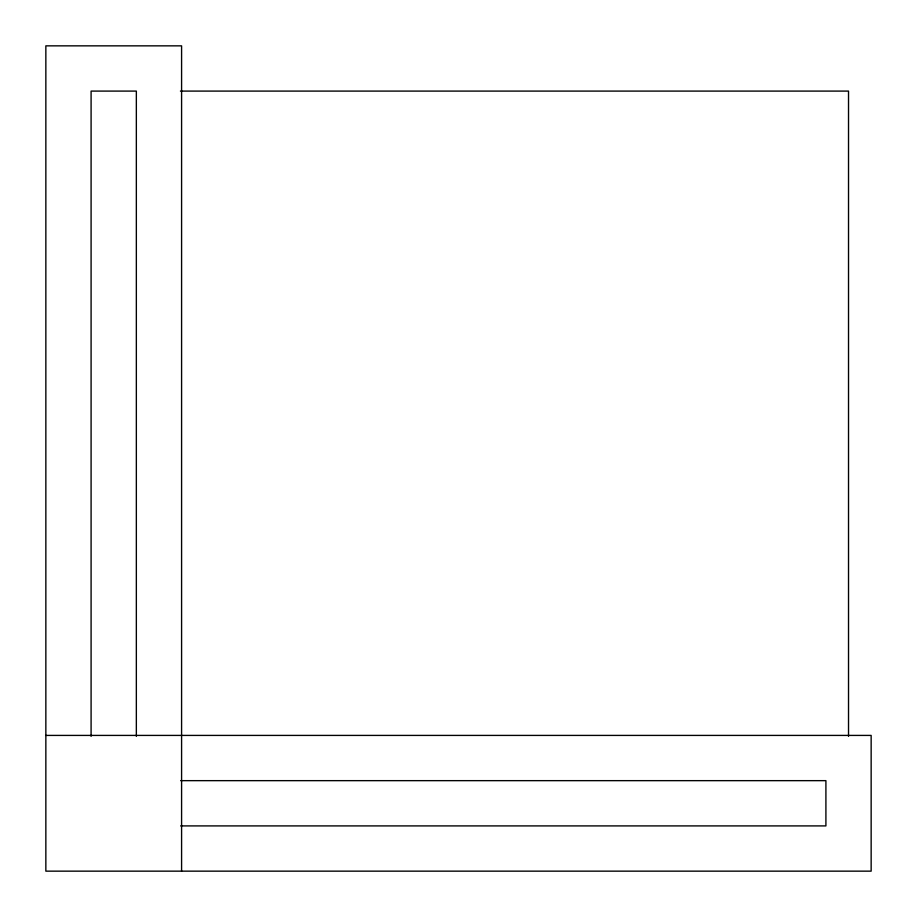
<?xml version="1.0" encoding="UTF-8"?>
<svg xmlns="http://www.w3.org/2000/svg" width="917" height="917" viewBox="0 0 917 917"><rect width="100%" height="100%" fill="white"/><g stroke="black" fill="none" stroke-linecap="round" stroke-linejoin="round"><path stroke-width="1.38" d="M180.431 91.092L848.523 91.092L848.523 736.305M45.85 735.411L871.15 735.411L871.15 871.15L45.85 871.15L45.85 45.85L181.589 45.85L181.589 871.15M180.695 780.654L825.908 780.654L825.908 825.908L180.695 825.908M136.346 736.305L136.346 91.092L91.092 91.092L91.092 736.305"/></g></svg>
